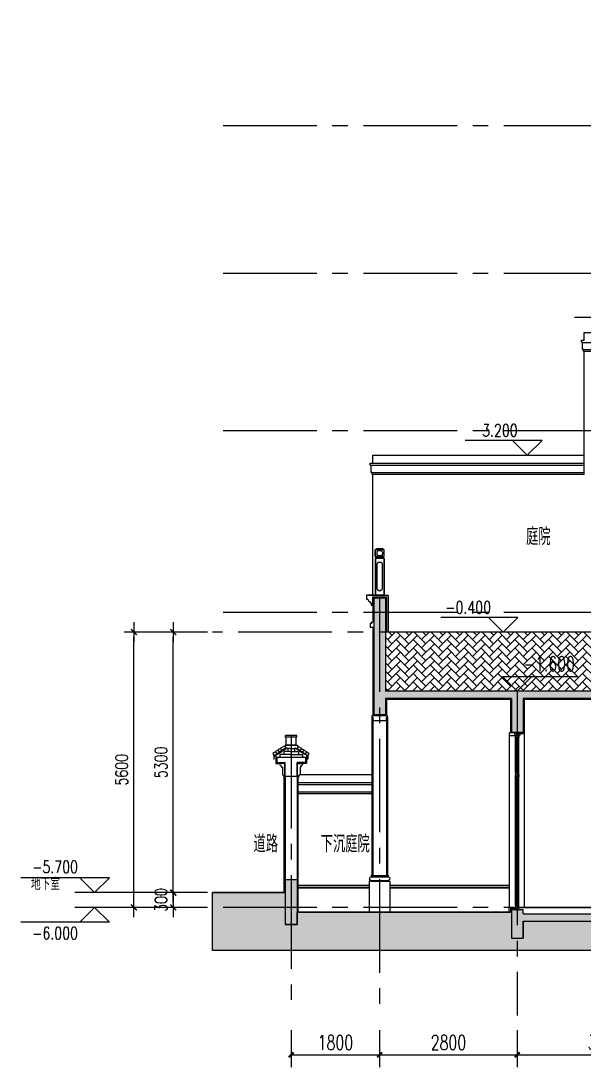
# Model space of a CAD drawing. Extents: x 296441 to 853063, y 459050 to 1117990.
# Drawn here: x 645279 to 656739, y 959221 to 980509 of the extents above; entities that cross this region are included whole.
import ezdxf

# ---------------------------------------------------------------- set-up
doc = ezdxf.new("R2010")
doc.units = 0
doc.header["$LTSCALE"] = 1000
doc.linetypes.add('14-GRID$0$CENTER2', pattern=[28.575, 19.05, -3.175, 3.175, -3.175])
for name, color, linetype in [('14-ELEV$0$G-XREF', 2, 'Continuous'), ('14-GRID$0$G-GRID', 9, '14-GRID$0$CENTER2'), ('17-ELEV$0$A-ANNO-LEVL', 3, 'Continuous'), ('17-ELEV$0$A-ANNO-LEVL-TEXT-3', 7, 'Continuous'), ('17-ELEV$0$A-ANNO-TEXT', 33, 'Continuous'), ('17-ELEV$0$A-ROOM-IDEN', 4, 'Continuous'), ('17-ELEV$0$G-GRID-DIMS', 3, 'Continuous'), ('DIM_ELEV', 3, 'Continuous'), ('E1-SECT-6.000-16-24$0$4HATCH(填充)', 254, 'Continuous'), ('E1-SECT-6.000-16-24$0$A-ELEV-HEVY', 2, 'Continuous'), ('E1-SECT-6.000-16-24$0$A-ELEV-MEDM', 4, 'Continuous'), ('E1-SECT-6.000-16-24$0$A-ELEV-THIN', 144, 'Continuous'), ('E1-SECT-6.000-16-24$0$A-ELEV-THIN-GRAY', 252, 'Continuous'), ('E1-SECT-6.000-16-24$0$A-ELEV-XTHIN', 5, 'Continuous'), ('E1-SECT-6.000-16-24$0$A-OVLK', 140, 'Continuous'), ('E1-SECT-6.000-16-24$0$A-SECT-FNSH', 6, 'Continuous'), ('E1-SECT-6.000-16-24$0$A-SECT-STONE', 42, 'Continuous'), ('E1-SECT-6.000-16-24$0$A-SECT-STRU', 30, 'Continuous'), ('E1-SECT-6.000-16-24$0$A-SECT-WIND', 155, 'Continuous'), ('E1-SECT-6.000-16-24$0$A-SECT-WOOD', 17, 'Continuous'), ('E1-SECT-6.000-16-24$0$A-WALL', 1, 'Continuous'), ('E1-SECT-6.000-16-24$0$A_CUR_FRAME', 112, 'Continuous'), ('E1-SECT-6.000-16-24$0$G-XREF', 2, 'Continuous'), ('E1-SECT-6.000-16-24$0$XJ-01-S$0$A-DETL-STONE', 42, 'Continuous'), ('E1-SECT-6.000-16-24$0$ZT1_Dim---标注---PM、LM、DY、JD', 252, 'Continuous'), ('E1-TEXT-SECT$0$A-ANNO-LEVL', 3, 'Continuous'), ('E1-TEXT-SECT$0$A-ANNO-LEVL-TEXT', 255, 'Continuous'), ('E1-TEXT-SECT$0$A-ROOM-IDEN', 4, 'Continuous'), ('menchuangtao1$0$A-DETL-STONE', 42, 'Continuous'), ('menchuangtao1$0$A-WALL', 1, 'Continuous'), ('menchuangtao1$0$A_CUR_FRAME', 112, 'Continuous'), ('mentao100$0$A-SECT-FNSH', 6, 'Continuous'), ('mentao100$0$A-SECT-STONE', 42, 'Continuous'), ('mentao100$0$A-WALL', 1, 'Continuous'), ('PUB_DIM', 3, 'Continuous'), ('PUB_TEXT', 7, 'Continuous')]:
    doc.layers.add(name, color=color, linetype=linetype)
doc.styles.add('17-ELEV$0$GOA_01_thin_0.75', font='romans.shx', dxfattribs={"width": 0.75, "bigfont": 'hzdx.shx'})
doc.styles.add('_TCH_DIM', font='SIMPLEX', dxfattribs={"bigfont": 'GBCBIG'})
doc.styles.add('_TCH_DIM_T3', font='SIMPLEX', dxfattribs={"width": 0.705882, "bigfont": 'GBCBIG'})
doc.styles.add('E1-TEXT-SECT$0$GOA_01_thin_0.75', font='romans.shx', dxfattribs={"width": 0.75, "bigfont": 'hzdx.shx'})
doc.dimstyles.new('17-ELEV$0$GOA_DIMN100', dxfattribs={"dimtxt": 250, "dimasz": 100, "dimexe": 200, "dimexo": 100, "dimgap": 75, "dimtad": 0, "dimdec": 0, "dimzin": 0, "dimdsep": 46, "dimtxsty": '17-ELEV$0$GOA_01_thin_0.75', "dimblk": '17-ELEV$0$TICK-3', "dimcen": 0, "dimclrd": 256, "dimclre": 256, "dimclrt": 7, "dimazin": 0, "dimtfac": 0.5, "dimtdec": 0, "dimtix": 1, "dimtmove": 2, "dimatfit": 2, "dimldrblk": '17-ELEV$0$TICK-arow', "dimfxl": 0, "dimtvp": 1, "dimtolj": 1, "dimtzin": 0, "dimlwd": -1, "dimlwe": -1, "dimarcsym": 0})
doc.dimstyles.new('_TCH_ARCH&&100', dxfattribs={"dimtxt": 297.5, "dimasz": 100, "dimexe": 250, "dimexo": 300, "dimgap": 100, "dimtad": 1, "dimdec": 0, "dimzin": 0, "dimdsep": 46, "dimtxsty": '_TCH_DIM_T3', "dimblk": 'ARCHTICK', "dimcen": 0.09, "dimclrt": 7, "dimazin": 2, "dimtfac": 1, "dimtdec": 0, "dimtix": 1, "dimtmove": 2, "dimatfit": 3, "dimfxl": 0, "dimtolj": 1, "dimtzin": 0, "dimarcsym": 0})

# ---------------------------------------------------------------- blocks, each defined once
blk = doc.blocks.new('_ArchTick')
at = {"color": 0, "linetype": 'ByBlock', "const_width": 0.4}
blk.add_lwpolyline([(-0.5, -0.5), (0.5, 0.5)], dxfattribs=at)
blk = doc.blocks.new('*D1618')
at = {"layer": 'Defpoints', "color": 0, "transparency": 16777216}
for p in [(650779, 960271), (652579, 960271), (652579, 959471)]:
    blk.add_point(p, dxfattribs=at)
at = {"layer": 'PUB_DIM', "color": 0, "lineweight": -2, "transparency": 16777216}
for p, q in [((650779, 959971), (650779, 959221)), ((652579, 959971), (652579, 959221)), ((650779, 959471), (652579, 959471))]:
    blk.add_line(p, q, dxfattribs=at)
at = {"layer": 'PUB_DIM', "color": 0, "lineweight": -2, "transparency": 16777216, "xscale": 100, "yscale": 100, "zscale": 100, "rotation": 180}
blk.add_blockref('_ArchTick', (650779, 959471), dxfattribs=at)
at = {"layer": 'PUB_DIM', "color": 0, "lineweight": -2, "transparency": 16777216, "xscale": 100, "yscale": 100, "zscale": 100}
blk.add_blockref('_ArchTick', (652579, 959471), dxfattribs=at)
at = {"layer": 'PUB_DIM', "color": 7, "transparency": 16777216, "insert": (651679, 959720), "char_height": 297.5, "attachment_point": 5, "style": '_TCH_DIM_T3'}
blk.add_mtext('\\A1;1800', dxfattribs=at)
blk = doc.blocks.new('*D1619')
at = {"layer": 'Defpoints', "color": 0, "transparency": 16777216}
for p in [(652579, 960271), (655379, 960271), (655379, 959471)]:
    blk.add_point(p, dxfattribs=at)
at = {"layer": 'PUB_DIM', "color": 0, "lineweight": -2, "transparency": 16777216}
for p, q in [((652579, 959971), (652579, 959221)), ((655379, 959971), (655379, 959221)), ((652579, 959471), (655379, 959471))]:
    blk.add_line(p, q, dxfattribs=at)
at = {"layer": 'PUB_DIM', "color": 0, "lineweight": -2, "transparency": 16777216, "xscale": 100, "yscale": 100, "zscale": 100, "rotation": 180}
blk.add_blockref('_ArchTick', (652579, 959471), dxfattribs=at)
at = {"layer": 'PUB_DIM', "color": 0, "lineweight": -2, "transparency": 16777216, "xscale": 100, "yscale": 100, "zscale": 100}
blk.add_blockref('_ArchTick', (655379, 959471), dxfattribs=at)
at = {"layer": 'PUB_DIM', "color": 7, "transparency": 16777216, "insert": (653979, 959720), "char_height": 297.5, "attachment_point": 5, "style": '_TCH_DIM_T3'}
blk.add_mtext('\\A1;2800', dxfattribs=at)
blk = doc.blocks.new('*D1620')
at = {"layer": 'Defpoints', "color": 0, "transparency": 16777216}
for p in [(655379, 960271), (658979, 960271), (658979, 959471)]:
    blk.add_point(p, dxfattribs=at)
at = {"layer": 'PUB_DIM', "color": 0, "lineweight": -2, "transparency": 16777216}
for p, q in [((655379, 959971), (655379, 959221)), ((658979, 959971), (658979, 959221)), ((655379, 959471), (658979, 959471))]:
    blk.add_line(p, q, dxfattribs=at)
at = {"layer": 'PUB_DIM', "color": 0, "lineweight": -2, "transparency": 16777216, "xscale": 100, "yscale": 100, "zscale": 100, "rotation": 180}
blk.add_blockref('_ArchTick', (655379, 959471), dxfattribs=at)
at = {"layer": 'PUB_DIM', "color": 0, "lineweight": -2, "transparency": 16777216, "xscale": 100, "yscale": 100, "zscale": 100}
blk.add_blockref('_ArchTick', (658979, 959471), dxfattribs=at)
at = {"layer": 'PUB_DIM', "color": 7, "transparency": 16777216, "insert": (657179, 959720), "char_height": 297.5, "attachment_point": 5, "style": '_TCH_DIM_T3'}
blk.add_mtext('\\A1;3600', dxfattribs=at)
blk = doc.blocks.new('E1-TEXT-SECT')
at = {"layer": 'E1-TEXT-SECT$0$A-ANNO-LEVL'}
for points in [[(2550, 11660), (2250, 11360), (1950, 11660), (3516, 11660)], [(9800, 11500), (9500, 11200), (9200, 11500), (10766, 11500)], [(825, 10960), (1125, 10660), (1425, 10960), (-141, 10960)], [(3675, 10960), (3375, 10660), (3075, 10960), (4641, 10960)], [(9000, 11020), (8700, 10720), (8400, 11020), (9966, 11020)], [(4597, 10650), (4297, 10350), (3997, 10650), (5563, 10650)], [(8030, 10800), (8330, 10500), (8630, 10800), (7064, 10800)], [(10970, 10800), (10670, 10500), (10370, 10800), (11936, 10800)], [(12051, 10650), (11751, 10350), (11451, 10650), (13017, 10650)], [(-309, 10450), (-9, 10150), (291, 10450), (-1275, 10450)], [(7203, 10447), (7503, 10147), (7803, 10447), (6237, 10447)], [(10586, 10200), (10286, 9900), (9986, 10200), (11552, 10200)], [(5400, 9600), (5100, 9300), (4800, 9600), (6366, 9600)], [(12000, 9450), (11700, 9150), (11400, 9450), (12966, 9450)], [(12000, 8400), (11700, 8100), (11400, 8400), (12966, 8400)], [(-735, 8250), (-435, 7950), (-135, 8250), (-1701, 8250)], [(3300, 8250), (3600, 7950), (3900, 8250), (2334, 8250)], [(5325, 8100), (5025, 7800), (4725, 8100), (6291, 8100)], [(3780, 7620), (3480, 7320), (3180, 7620), (4746, 7620)], [(11740, 7480), (12040, 7180), (12340, 7480), (10774, 7480)], [(2550, 7450), (2850, 7150), (3150, 7450), (1584, 7450)], [(13700, 7450), (13400, 7150), (13100, 7450), (14666, 7450)], [(5613, 7070), (5913, 6770), (6213, 7070), (4647, 7070)], [(9430, 7070), (9130, 6770), (8830, 7070), (10396, 7070)], [(2700, 6000), (3000, 6300), (3300, 6000), (1734, 6000)], [(13970, 6000), (13670, 6300), (13370, 6000), (14936, 6000)], [(-1466, 6000), (-1166, 5700), (-866, 6000), (-2432, 6000)], [(-300, 5140), (-600, 4840), (-900, 5140), (666, 5140)], [(1535, 5050), (1235, 4750), (935, 5050), (2501, 5050)], [(14140, 4900), (13840, 4600), (13540, 4900), (15106, 4900)], [(7130, 3870), (6830, 3570), (6530, 3870), (8096, 3870)], [(12448, 3970), (12148, 3670), (11848, 3970), (13414, 3970)], [(-3696, 3500), (-3396, 3200), (-3096, 3500), (-4662, 3500)], [(12448, 3020), (12148, 3320), (11848, 3020), (13414, 3020)], [(900, 2500), (1200, 2800), (1500, 2500), (-66, 2500)], [(3300, 2500), (3000, 2800), (2700, 2500), (4266, 2500)], [(14100, 2700), (13800, 2400), (13500, 2700), (15066, 2700)], [(14100, 1500), (13800, 1200), (13500, 1500), (15066, 1500)], [(900, 250), (1200, -50), (1500, 250), (-66, 250)], [(4176, 170), (3876, -130), (3576, 170), (5143, 170)], [(-4186, -100), (-3886, -400), (-3586, -100), (-5152, -100)], [(16066, -100), (15766, -400), (15466, -100), (17032, -100)], [(12509, -2830), (12209, -3130), (11909, -2830), (13475, -2830)]]:
    blk.add_lwpolyline(points, dxfattribs=at)
at = {"layer": 'E1-TEXT-SECT$0$A-ANNO-LEVL-TEXT', "style": 'E1-TEXT-SECT$0$GOA_01_thin_0.75', "width": 0.75}
for s, p in [('11.360(结)', (2068, 11740)), ('11.200(结)', (9318, 11580)), ('10.660(结)', (-174, 11040)), ('10.660(结)', (3193, 11040)), ('10.720(结)', (8518, 11100)), ('10.500(结)', (7031, 10880)), ('10.500(结)', (10488, 10880)), ('10.350', (4413, 10730)), ('10.350', (11867, 10730)), ('10.150(结)', (-1308, 10530)), ('10.150(结)', (6204, 10527)), ('9.900(结)', (10105, 10280)), ('9.300', (5216, 9680)), ('9.150', (11816, 9530)), ('8.100', (11816, 8480)), ('7.950', (-1354, 8330)), ('7.950', (2580, 8330)), ('7.800', (5241, 8180)), ('7.320(结)', (3298, 7700)), ('7.150(结)', (1702, 7530)), ('7.180(结)', (10741, 7560)), ('7.150(结)', (13218, 7530)), ('6.770(结)', (4804, 7150)), ('6.770(结)', (8949, 7150)), ('5.700', (-2085, 6080)), ('6.300', (2072, 5670)), ('6.300', (13944, 5670)), ('4.840', (-484, 5220)), ('4.750', (1351, 5130)), ('4.600', (13956, 4980)), ('3.670', (12438, 4050)), ('3.570(结)', (6648, 3950)), ('3.200', (-4315, 3580)), ('3.320(结)', (12190, 2690)), ('2.400', (13916, 2780)), ('2.800', (280, 2170)), ('2.800', (3116, 2170)), ('1.200', (13916, 1580)), ('-0.050', (39, 330)), ('-0.130(结)', (3695, 250)), ('-0.400', (-5065, -20)), ('-0.400', (15901, -20)), ('-3.130(结)', (12027, -2750))]:
    blk.add_text(s, height=250, dxfattribs=at).set_placement(p)
at = {"layer": 'E1-TEXT-SECT$0$A-ROOM-IDEN', "style": 'E1-TEXT-SECT$0$GOA_01_thin_0.75', "width": 0.75}
for s, p in [('露台', (4816, 8484)), ('书房', (9356, 8252)), ('主卧', (4837, 4869)), ('主卧', (9356, 4869)), ('主卫', (12375, 4869)), ('庭院', (-3421, 1370)), ('门廊', (1788, 1370)), ('客厅', (4837, 1370)), ('餐厅', (10148, 1370)), ('厨房', (12464, 1370)), ('车位', (12510, -4018)), ('戊类储藏', (4012, -4507)), ('下沉庭院', (-7599, -4883))]:
    blk.add_text(s, height=350, dxfattribs=at).set_placement(p)
blk = doc.blocks.new('E1-SECT-6.000-16-24$0$线脚2-S')
blk.add_lwpolyline([(-105, 0), (-105, -10, 0.414214), (-65, -50), (-65, -80), (-50, -80), (-50, -230), (-40, -230, 0.414214), (-20, -250), (-20, -290), (-10, -290), (0, -290), (0, 0)], format="xyb", close=True)
blk = doc.blocks.new('E1-SECT-6.000-16-24$0$墙头2-S')
at = {"layer": 'E1-SECT-6.000-16-24$0$A-ELEV-MEDM'}
for points in [[(-297, -366), (-351, -392), (-330, -437)], [(-246, -332), (-301, -357), (-280, -403)], [(-196, -297), (-250, -323), (-229, -368)], [(-105, -244), (-200, -288), (-179, -334)], [(145, -249), (230, -288), (209, -334)], [(226, -297), (280, -323), (259, -368)], [(276, -332), (331, -357), (310, -403)], [(327, -366), (381, -392), (360, -437)]]:
    blk.add_lwpolyline(points, dxfattribs=at)
at = {"layer": 'E1-SECT-6.000-16-24$0$A-SECT-FNSH'}
for p, q in [((135, -30), (-95, -30)), ((-95, -70), (-95, -30)), ((-95, -70), (-80, -70)), ((135, -70), (120, -70)), ((135, -70), (135, -30)), ((-105, -227), (145, -227)), ((-105, -227), (-105, -299)), ((-105, -227), (145, -227)), ((-105, -227), (-105, -277)), ((145, -227), (145, -304)), ((145, -227), (145, -277))]:
    blk.add_line(p, q, dxfattribs=at)
for points in [[(-217, -395), (-221, -386), (-275, -412), (-330, -437), (-330, -512), (-325, -512), (-319, -443)], [(-166, -361), (-170, -352), (-280, -403), (-275, -412), (-221, -386)], [(-116, -326), (-120, -317), (-229, -368), (-225, -377)], [(-65, -292), (-70, -283), (-179, -334), (-175, -343)], [(95, -292), (100, -283), (209, -334), (205, -343)], [(146, -326), (150, -317), (259, -368), (255, -377)], [(196, -361), (200, -352), (310, -403), (305, -412), (251, -386)], [(247, -395), (251, -386), (305, -412), (360, -437), (360, -512), (355, -512), (349, -443)]]:
    blk.add_lwpolyline(points, close=True, dxfattribs=at)
for points in [[(-290, -430), (-290, -600), (-215, -600)], [(330, -434), (330, -600), (255, -600)]]:
    blk.add_lwpolyline(points, dxfattribs=at)
at = {"layer": 'E1-SECT-6.000-16-24$0$A-SECT-STRU'}
blk.add_line((-270, -477), (310, -477), dxfattribs=at)
at = {"layer": 'E1-SECT-6.000-16-24$0$A-SECT-STRU', "ltscale": 10}
for p, q in [((-270, -477), (-270, -580)), ((-270, -580), (-100, -580)), ((-100, -870), (-100, -580)), ((310, -580), (140, -580)), ((140, -870), (140, -580)), ((310, -477), (310, -580)), ((140, -870), (-100, -870))]:
    blk.add_line(p, q, dxfattribs=at)
at = {"layer": 'E1-SECT-6.000-16-24$0$A-WALL'}
for p, q in [((120, -70), (-80, -70)), ((-80, -227), (-80, -70)), ((120, -227), (120, -70)), ((120, -227), (-80, -227))]:
    blk.add_line(p, q, dxfattribs=at)
for points in [[(0, -417), (-210, -417), (-210, -477)], [(0, -357), (-130, -357), (-130, -417)], [(0, -297), (-50, -297), (-50, -357)], [(0, -297), (90, -297), (90, -357)], [(0, -357), (170, -357), (170, -417)], [(0, -417), (250, -417), (250, -477)]]:
    blk.add_lwpolyline(points, dxfattribs=at)
at = {"layer": 'E1-SECT-6.000-16-24$0$A-SECT-STONE'}
blk.add_blockref('E1-SECT-6.000-16-24$0$线脚2-S', (-110, -600), dxfattribs=at)
at = {"layer": 'E1-SECT-6.000-16-24$0$A-SECT-STONE', "xscale": -1}
blk.add_blockref('E1-SECT-6.000-16-24$0$线脚2-S', (150, -600), dxfattribs=at)
blk = doc.blocks.new('*U1615')
at = {"layer": 'E1-SECT-6.000-16-24$0$A-SECT-WIND'}
for p, q in [((45, 32.5), (755, 32.5)), ((60, 15), (740, 15)), ((45, -32.5), (755, -32.5)), ((60, -15), (740, -15))]:
    blk.add_line(p, q, dxfattribs=at)
at = {"layer": 'E1-SECT-6.000-16-24$0$A-SECT-WOOD'}
for points in [[(0, 32.5), (45, 32.5), (45, -32.5), (0, -32.5)], [(60, 15), (60, -15), (45, -15), (45, 15)], [(740, 15), (740, -15), (755, -15), (755, 15)], [(800, 32.5), (755, 32.5), (755, -32.5), (800, -32.5)]]:
    blk.add_lwpolyline(points, close=True, dxfattribs=at)
blk = doc.blocks.new('*U1616')
at = {"layer": 'E1-SECT-6.000-16-24$0$A-SECT-WIND'}
for p, q in [((45, 32.5), (2655, 32.5)), ((60, 15), (2640, 15)), ((45, -32.5), (2655, -32.5)), ((60, -15), (2640, -15))]:
    blk.add_line(p, q, dxfattribs=at)
at = {"layer": 'E1-SECT-6.000-16-24$0$A-SECT-WOOD'}
for points in [[(0, 32.5), (45, 32.5), (45, -32.5), (0, -32.5)], [(60, 15), (60, -15), (45, -15), (45, 15)], [(2640, 15), (2640, -15), (2655, -15), (2655, 15)], [(2700, 32.5), (2655, 32.5), (2655, -32.5), (2700, -32.5)]]:
    blk.add_lwpolyline(points, close=True, dxfattribs=at)
blk = doc.blocks.new('menchuangtao1')
at = {"layer": 'menchuangtao1$0$A-DETL-STONE'}
blk.add_lwpolyline([(-10, -52), (-10, -159, -0.471625), (-15, -162, -0.528396), (-19, -165, 0.241692), (-51, -165, -0.528396), (-55, -162, -0.471625), (-60, -159), (-60, -52)], format="xyb", close=True, dxfattribs=at)
at = {"layer": 'menchuangtao1$0$A-WALL'}
for p, q in [((-10, 120), (-10, -120)), ((-10, 120), (10, 120)), ((-10, -120), (10, -120))]:
    blk.add_line(p, q, dxfattribs=at)
at = {"layer": 'menchuangtao1$0$A_CUR_FRAME'}
for p, q in [((-60, -52), (-10, 52)), ((-60, 52), (-10, -52))]:
    blk.add_line(p, q, dxfattribs=at)
blk.add_lwpolyline([(-10, -52), (-10, 52), (-60, 52), (-60, -52)], close=True, dxfattribs=at)
blk = doc.blocks.new('E1-SECT-6.000-16-24$0$shilizhu')
at = {"layer": 'E1-SECT-6.000-16-24$0$A-ELEV-MEDM'}
for p, q in [((-90, 795), (-90, 925)), ((-80, 935), (80, 935)), ((-70, 940), (-70, 935)), ((-60, 950), (60, 950)), ((70, 940), (70, 935)), ((90, 795), (90, 925)), ((-90, 750), (-90, 0)), ((-80, 785), (80, 785)), ((-80, 760), (80, 760)), ((-70, 785), (-70, 760)), ((70, 785), (70, 760)), ((90, 750), (90, 0)), ((90, 0), (-90, 0))]:
    blk.add_line(p, q, dxfattribs=at)
for centre, radius, start, end in [((-85, 925), 5, 90, 180.0005), ((-80, 930), 5, 90, 180.0005), ((-60, 940), 10, 90, 180), ((60, 940), 10, 0, 90), ((80, 930), 5, 359.9995, 90), ((85, 925), 5, 359.9995, 90), ((-80, 795), 10, 180, 180.0007), ((-85, 795), 5, 179.9995, 270), ((-85, 750), 5, 90, 180), ((-80, 790), 5, 179.9995, 270), ((-80, 755), 5, 90, 180), ((-80, 795), 10, 269.7422, 270), ((80, 790), 5, 270, 0.0005), ((80, 795), 10, 270, 270.2578), ((80, 795), 10, 270, 270.2578), ((80, 755), 5, 0, 90), ((85, 795), 5, 270, 0.0005), ((85, 750), 5, 0, 90), ((80, 795), 10, 359.9993, 0), ((80, 795), 10, 359.9993, 0)]:
    blk.add_arc(centre, radius, start, end, dxfattribs=at)
at = {"layer": 'E1-SECT-6.000-16-24$0$A-ELEV-THIN', "ltscale": 0.1}
for p, q in [((-60, 880), (-60, 840)), ((-30, 910), (30, 910)), ((60, 880), (60, 840)), ((-30, 810), (30, 810))]:
    blk.add_line(p, q, dxfattribs=at)
blk.add_lwpolyline([(55, 640, 0.414214), (40, 655, 0.414214), (25, 670), (-25, 670, 0.414214), (-40, 655, 0.414214), (-55, 640), (-55, 130, 0.414214), (-40, 115, 0.414214), (-25, 100), (25, 100, 0.414214), (40, 115, 0.414214), (55, 130)], format="xyb", close=True, dxfattribs=at)
for centre, start, end in [((-45, 880), 89.9997, 180), ((-30, 895), 89.9997, 180), ((30, 895), 360, 90.0003), ((45, 880), 360, 90.0003), ((-45, 840), 180, 270.0003), ((-30, 825), 180, 270.0003), ((30, 825), 269.9997, 0), ((45, 840), 269.9997, 0)]:
    blk.add_arc(centre, 15, start, end, dxfattribs=at)
at = {"layer": 'E1-SECT-6.000-16-24$0$A-ELEV-THIN-GRAY'}
for p, q in [((-85, 930), (85, 930)), ((-85, 790), (-85, 930)), ((85, 930), (85, 790)), ((85, 790), (-85, 790)), ((-85, 755), (85, 755)), ((-85, 755), (-85, 0)), ((85, 755), (85, 0))]:
    blk.add_line(p, q, dxfattribs=at)
blk = doc.blocks.new('mentao100')
at = {"layer": 'mentao100$0$A-SECT-FNSH'}
for p, q in [((-280, 140), (20, 140)), ((-280, -140), (20, -140))]:
    blk.add_line(p, q, dxfattribs=at)
at = {"layer": 'mentao100$0$A-SECT-STONE', "ltscale": 0.1}
blk.add_lwpolyline([(20, 140), (20, 160), (50, 160), (50, 140), (105, 140, -0.414214), (110, 135), (110, 130), (115, 130, -0.414165), (120, 125), (120, 98), (120, -125, -0.414165), (115, -130), (110, -130), (110, -135, -0.414214), (105, -140), (50, -140), (50, -160), (20, -160), (20, -140)], format="xyb", close=True, dxfattribs=at)
at = {"layer": 'mentao100$0$A-WALL'}
blk.add_lwpolyline([(-280, -120), (0, -120), (0, 120), (-280, 120)], dxfattribs=at)
blk = doc.blocks.new('17-ELEV$0$bz1')
at = {"layer": '17-ELEV$0$A-ANNO-LEVL'}
for p, q in [((300, 300), (-1500, 300)), ((0, 0), (-300, 300)), ((0, 0), (300, 300))]:
    blk.add_line(p, q, dxfattribs=at)
blk = doc.blocks.new('17-ELEV$0$TICK-3')
blk.add_line((2, 0), (-2, 0))
at = {"const_width": 0.3}
blk.add_lwpolyline([(0.6, 0.6), (-0.6, -0.6)], dxfattribs=at)
blk = doc.blocks.new('*D1631')
at = {"layer": '17-ELEV$0$G-GRID-DIMS', "transparency": 16777216}
for p, q in [((648379, 962871), (648379, 962971)), ((649079, 962771), (648179, 962771)), ((648379, 962771), (648379, 962471)), ((649079, 962471), (648179, 962471)), ((648379, 962371), (648379, 962271))]:
    blk.add_line(p, q, dxfattribs=at)
at = {"layer": 'Defpoints', "color": 0, "transparency": 16777216}
for p in [(649179, 962771), (648379, 962471), (649179, 962471)]:
    blk.add_point(p, dxfattribs=at)
at = {"layer": '17-ELEV$0$G-GRID-DIMS', "transparency": 16777216, "xscale": 100, "yscale": 100, "zscale": 100}
for p, rotation in [((648379, 962771), 270), ((648379, 962471), 90)]:
    blk.add_blockref('17-ELEV$0$TICK-3', p, dxfattribs=dict(at, rotation=rotation))
at = {"layer": '17-ELEV$0$G-GRID-DIMS', "color": 7, "transparency": 16777216, "insert": (648129, 962621), "char_height": 250, "attachment_point": 5, "rotation": 90, "style": '17-ELEV$0$GOA_01_thin_0.75'}
blk.add_mtext('\\A1;300', dxfattribs=at)
blk = doc.blocks.new('17-ELEV$0$TICK-arow')
blk.add_line((-1, 0), (0, 0))
blk.add_lwpolyline([(0, 0, 0, 1, 0), (-3, 0, 0, 0, 0)], format="xyseb")
blk = doc.blocks.new('*D1632')
at = {"layer": '17-ELEV$0$G-GRID-DIMS', "transparency": 16777216}
for p, q in [((649079, 968071), (647379, 968071)), ((647579, 962571), (647579, 967971)), ((649079, 962471), (647379, 962471))]:
    blk.add_line(p, q, dxfattribs=at)
at = {"layer": 'Defpoints', "color": 0, "transparency": 16777216}
for p in [(647579, 968071), (649179, 968071), (649179, 962471)]:
    blk.add_point(p, dxfattribs=at)
at = {"layer": '17-ELEV$0$G-GRID-DIMS', "transparency": 16777216, "xscale": 100, "yscale": 100, "zscale": 100}
for p, rotation in [((647579, 968071), 90), ((647579, 962471), 270)]:
    blk.add_blockref('17-ELEV$0$TICK-3', p, dxfattribs=dict(at, rotation=rotation))
at = {"layer": '17-ELEV$0$G-GRID-DIMS', "color": 7, "transparency": 16777216, "insert": (647329, 965271), "char_height": 250, "attachment_point": 5, "rotation": 90, "style": '17-ELEV$0$GOA_01_thin_0.75'}
blk.add_mtext('\\A1;5600', dxfattribs=at)
blk = doc.blocks.new('*D1633')
at = {"layer": '17-ELEV$0$G-GRID-DIMS', "transparency": 16777216}
for p, q in [((649079, 968071), (648179, 968071)), ((648379, 962871), (648379, 967971)), ((649079, 962771), (648179, 962771))]:
    blk.add_line(p, q, dxfattribs=at)
at = {"layer": 'Defpoints', "color": 0, "transparency": 16777216}
for p in [(648379, 968071), (649179, 968071), (649179, 962771)]:
    blk.add_point(p, dxfattribs=at)
at = {"layer": '17-ELEV$0$G-GRID-DIMS', "transparency": 16777216, "xscale": 100, "yscale": 100, "zscale": 100}
for p, rotation in [((648379, 968071), 90), ((648379, 962771), 270)]:
    blk.add_blockref('17-ELEV$0$TICK-3', p, dxfattribs=dict(at, rotation=rotation))
at = {"layer": '17-ELEV$0$G-GRID-DIMS', "color": 7, "transparency": 16777216, "insert": (648129, 965421), "char_height": 250, "attachment_point": 5, "rotation": 90, "style": '17-ELEV$0$GOA_01_thin_0.75'}
blk.add_mtext('\\A1;5300', dxfattribs=at)

msp = doc.modelspace()

# ---------------------------------------------------------------- hatches: boundary and pattern name
at = {"layer": 'E1-SECT-6.000-16-24$0$4HATCH(填充)'}
for points in [[(660299.2, 968200.9), (660299.2, 968220.9), (661859.2, 968220.9), (661859.2, 967940.9), (662099.2, 967940.9), (662099.2, 968220.9), (666359.2, 968220.9), (666359.2, 967940.9), (666599.2, 967940.9), (666599.2, 968220.9), (672659.2, 968220.9), (672659.2, 965340.9), (670559.2, 965340.9), (670559.2, 962340.9), (655499.2, 962340.9), (655499.2, 962420.9), (655259.2, 962420.9), (655259.2, 961840.9), (655499.2, 961840.9), (655499.2, 962190.9), (661859.2, 962190.9), (661859.2, 961840.9), (662099.2, 961840.9), (662099.2, 962190.9), (666359.2, 962190.9), (666359.2, 961840.9), (666599.2, 961840.9), (666599.2, 962190.9), (672659.2, 962190.9), (672659.2, 961840.9), (672899.2, 961840.9), (672899.2, 962190.9), (677015, 962190.9), (677015, 962340.9), (670799.2, 962340.9), (670799.2, 965220.9), (672899.2, 965220.9), (672899.2, 966520.9), (677015, 966520.9), (677015, 966670.9), (672899.2, 966670.9), (672899.2, 968340.9), (662099.2, 968340.9), (662099.2, 968420.9), (661859.2, 968420.9), (661859.2, 968340.9), (660059.2, 968340.9), (660059.2, 966870.9), (652699.2, 966870.9), (652699.2, 968760.9), (652459.2, 968760.9), (652459.2, 966390.9), (652699.2, 966390.9), (652699.2, 966720.9), (655259.2, 966720.9), (655259.2, 966030.9), (655499.2, 966030.9), (655499.2, 966720.9), (660299.2, 966720.9)], [(650899.2, 963033.9), (650659.2, 963033.9), (650659.2, 962120.9), (650899.2, 962120.9)]]:
    msp.add_hatch(color=256, dxfattribs=at).paths.add_polyline_path(points)
at = {"layer": 'E1-SECT-6.000-16-24$0$ZT1_Dim---标注---PM、LM、DY、JD'}
h = msp.add_hatch(dxfattribs=at)
h.set_pattern_fill('AR-HBONE', color=256, scale=200, style=0)
h.set_pattern_definition([(45, (-1632867.82, 955851.47), (1e-14, 172.4209175), [365.76, -121.92]), (135, (-1632781.61, 955937.68), (1e-14, 172.4209175), [365.76, -121.92])])
h.paths.add_polyline_path([(652699.2, 968070.9), (652699.2, 966870.9), (660059.2, 966870.9), (660059.2, 968070.9)])
h = msp.add_hatch(dxfattribs=at)
h.set_pattern_fill('AR-HBONE', color=256, scale=200, style=0)
h.set_pattern_definition([(45, (-1632267.82, 955551.47), (1e-14, 172.4209175), [365.76, -121.92]), (135, (-1632181.61, 955637.68), (1e-14, 172.4209175), [365.76, -121.92])])
h.paths.add_polyline_path([(677015, 961590.9), (649179.2, 961590.9), (649179.2, 962770.9), (650659.2, 962770.9), (650659.2, 962120.9), (650899.2, 962120.9), (650899.2, 962370.9), (655259.2, 962370.9), (655259.2, 961840.9), (655499.2, 961840.9), (655499.2, 962190.9), (661859.2, 962190.9), (661859.2, 961840.9), (662099.2, 961840.9), (662099.2, 962190.9), (666359.2, 962190.9), (666359.2, 961840.9), (666599.2, 961840.9), (666599.2, 962190.9), (672659.2, 962190.9), (672659.2, 961840.9), (672899.2, 961840.9), (672899.2, 962190.9), (677015, 962190.9)])

# ---------------------------------------------------------------- linework, layer by layer
at = {"layer": '14-GRID$0$G-GRID', "color": 8, "ltscale": 0.1}
for p, q in [((677015, 978370.9), (649179.2, 978370.9)), ((677015, 975370.9), (649179.2, 975370.9)), ((677015, 972170.9), (649179.2, 972170.9)), ((652579.2, 968760.9), (652579.2, 960270.9)), ((677015, 968470.9), (649179.2, 968470.9)), ((660179.2, 968070.9), (649179.2, 968070.9)), ((655379.2, 966870.9), (655379.2, 960270.9)), ((650779.2, 965983.9), (650779.2, 960270.9)), ((677015, 962470.9), (649179.2, 962470.9))]:
    msp.add_line(p, q, dxfattribs=at)
at = {"layer": '17-ELEV$0$A-ANNO-LEVL'}
for p, q in [((648379.2, 962770.9), (646379.2, 962770.9)), ((648379.2, 962470.9), (646379.2, 962470.9))]:
    msp.add_line(p, q, dxfattribs=at)
at = {"layer": 'DIM_ELEV'}
for p, q in [((655379.2, 966870.9), (655079.2, 967170.9)), ((655079.2, 967170.9), (656598.2, 967170.9)), ((655379.2, 966870.9), (655679.2, 967170.9))]:
    msp.add_line(p, q, dxfattribs=at)
at = {"layer": 'E1-SECT-6.000-16-24$0$A-ELEV-HEVY'}
for p, q in [((658839.2, 973780.9), (656739.2, 973780.9)), ((652439.2, 971510.9), (656739.2, 971510.9)), ((656739.2, 971280.9), (652439.2, 971280.9)), ((652419.2, 966340.9), (652419.2, 963120.9)), ((652739.2, 966340.9), (652739.2, 963120.9)), ((650919.2, 965010.9), (652419.2, 965010.9)), ((652419.2, 965170.9), (650959.2, 965170.9)), ((652419.2, 964780.9), (650919.2, 964780.9)), ((652419.2, 963120.9), (652749.2, 963120.9)), ((650934.2, 962920.9), (652369.2, 962920.9)), ((652789.2, 962920.9), (655214.2, 962920.9))]:
    msp.add_line(p, q, dxfattribs=at)
for points in [[(656739.2, 971280.9), (656739.2, 973780.9), (656724.2, 973780.9), (656724.2, 973820.9), (656709.2, 973820.9), (656709.2, 973960.9), (656699.2, 973960.9), (656699.2, 973970.9), (656689.2, 973970.9), (656689.2, 974010.9), (656739.2, 974010.9), (656739.2, 974170.9), (658839.2, 974170.9)], [(652439.2, 968820.9), (652439.2, 971280.9), (652424.2, 971280.9), (652424.2, 971320.9), (652409.2, 971320.9), (652409.2, 971460.9), (652399.2, 971460.9), (652399.2, 971470.9), (652389.2, 971470.9), (652389.2, 971510.9), (652439.2, 971510.9), (652439.2, 971670.9), (656739.2, 971670.9)]]:
    msp.add_lwpolyline(points, dxfattribs=at)
for points in [[(652419.2, 963120.9), (652419.2, 963120.9), (652409.2, 963120.9), (652409.2, 963096.6), (652404.2, 963096.6), (652404.2, 963089.6, 1), (652404.2, 963019.6), (652404.2, 963000.9), (652369.2, 963000.9), (652369.2, 962370.9)], [(652739.2, 963120.9), (652739.2, 963120.9), (652749.2, 963120.9), (652749.2, 963096.6), (652754.2, 963096.6), (652754.2, 963089.6, -1), (652754.2, 963019.6), (652754.2, 963000.9), (652789.2, 963000.9), (652789.2, 962370.9)]]:
    msp.add_lwpolyline(points, format="xyb", dxfattribs=at)
at = {"layer": 'E1-SECT-6.000-16-24$0$A-ELEV-XTHIN'}
for p, q in [((658839.2, 973960.9), (656709.2, 973960.9)), ((656724.2, 973820.9), (658839.2, 973820.9)), ((656739.2, 971460.9), (652409.2, 971460.9)), ((652424.2, 971320.9), (656739.2, 971320.9)), ((652439.2, 966340.9), (652439.2, 963120.9)), ((652719.2, 966340.9), (652719.2, 963120.9)), ((652419.2, 964960.9), (650919.2, 964960.9)), ((650919.2, 964820.9), (652419.2, 964820.9)), ((652404.2, 963089.6), (652754.2, 963089.6)), ((652409.2, 963096.6), (652749.2, 963096.6)), ((650934.2, 962880.9), (652369.2, 962880.9)), ((650934.2, 962870.9), (652369.2, 962870.9)), ((652404.2, 963019.6), (652754.2, 963019.6)), ((652404.2, 963000.9), (652754.2, 963000.9)), ((652789.2, 962880.9), (655214.2, 962880.9)), ((652789.2, 962870.9), (655214.2, 962870.9))]:
    msp.add_line(p, q, dxfattribs=at)
at = {"layer": 'E1-SECT-6.000-16-24$0$A-OVLK'}
for p, q in [((655214.2, 965979), (655214.2, 962470.9)), ((655519.2, 966010.9), (655519.2, 962470.9))]:
    msp.add_line(p, q, dxfattribs=at)
at = {"layer": 'E1-SECT-6.000-16-24$0$A-SECT-FNSH'}
for p, q in [((652439.2, 968620.9), (652439.2, 968790.9)), ((652439.2, 968170.9), (652439.2, 966370.9)), ((652719.2, 966700.9), (652719.2, 966370.9)), ((655239.2, 966700.9), (652719.2, 966700.9)), ((655239.2, 966700.9), (655239.2, 966020.9)), ((655519.2, 966700.9), (655519.2, 966010.9)), ((655431.7, 966010.9), (655519.2, 966010.9)), ((650639.2, 962770.9), (650639.2, 965123.9)), ((650919.2, 962370.9), (650919.2, 965123.9)), ((655411.7, 962470.9), (670559.2, 962470.9)), ((655259.2, 962370.9), (650899.2, 962370.9))]:
    msp.add_line(p, q, dxfattribs=at)
msp.add_lwpolyline([(652469.2, 968820.9), (652309.2, 968820.9), (652309.2, 968740.9), (652339.2, 968740.9, 0.4142136), (652389.2, 968690.9), (652389.2, 968670.9), (652409.2, 968670.9), (652409.2, 968620.9), (652439.2, 968620.9), (652439.2, 968270.9), (652414.2, 968270.9), (652414.2, 968245.9), (652384.2, 968245.9), (652384.2, 968170.9), (652459.2, 968170.9)], format="xyb", dxfattribs=at)
for points in [[(652349.2, 968820.9), (652749.2, 968820.9), (652749.2, 968070.8)], [(652439.2, 968790.9), (652719.2, 968790.9), (652719.2, 968070.8)], [(660319.2, 968200.9), (660319.2, 966700.9), (655519.2, 966700.9)]]:
    msp.add_lwpolyline(points, dxfattribs=at)
at = {"layer": 'E1-SECT-6.000-16-24$0$A-WALL'}
for p, q in [((652699.2, 968760.9), (652459.2, 968760.9)), ((652459.2, 968760.9), (652459.2, 966390.9)), ((652699.2, 968760.9), (652699.2, 966870.9)), ((660059.2, 968070.9), (652699.2, 968070.9)), ((660059.2, 966870.9), (652699.2, 966870.9)), ((652699.2, 966720.9), (652699.2, 966390.9)), ((655259.2, 966720.9), (652699.2, 966720.9)), ((655259.2, 966720.9), (655259.2, 966030.9)), ((655499.2, 966720.9), (655499.2, 966030.9)), ((660299.2, 966720.9), (655499.2, 966720.9)), ((652699.2, 966390.9), (652459.2, 966390.9)), ((655499.2, 966030.9), (655259.2, 966030.9)), ((650659.2, 965143.9), (650659.2, 962120.9)), ((650899.2, 965143.9), (650899.2, 962120.9)), ((650899.2, 963033.9), (650659.2, 963033.9)), ((650659.2, 962770.9), (649179.2, 962770.9)), ((655259.2, 962420.9), (655259.2, 961840.9)), ((655499.2, 962420.9), (655259.2, 962420.9)), ((655499.2, 962340.9), (655499.2, 962420.9)), ((655499.2, 962340.9), (670559.2, 962340.9)), ((650899.2, 962120.9), (650659.2, 962120.9)), ((655499.2, 962190.9), (655499.2, 961840.9)), ((655499.2, 962190.9), (661859.2, 962190.9)), ((655259.2, 961840.9), (655499.2, 961840.9))]:
    msp.add_line(p, q, dxfattribs=at)
at = {"layer": 'E1-SECT-6.000-16-24$0$A_CUR_FRAME'}
for p, q in [((655411.7, 962470.9), (655346.7, 962420.9)), ((655346.7, 962470.9), (655411.7, 962420.9))]:
    msp.add_line(p, q, dxfattribs=at)
msp.add_lwpolyline([(655346.7, 962420.9), (655411.7, 962420.9), (655411.7, 962470.9), (655346.7, 962470.9)], close=True, dxfattribs=at)
at = {"layer": 'E1-SECT-6.000-16-24$0$XJ-01-S$0$A-DETL-STONE'}
msp.add_lwpolyline([(655214.2, 962470.9), (655346.7, 962470.9), (655346.7, 962445.9), (655239.2, 962445.9), (655239.2, 962370.9), (655214.2, 962370.9), (655214.2, 962470.9)], dxfattribs=at)
at = {"layer": 'E1-SECT-6.000-16-24$0$ZT1_Dim---标注---PM、LM、DY、JD'}
for points in [[(677015, 961590.9), (651799.2, 961590.9), (651799.2, 961590.9), (650899.2, 961590.9), (649179.2, 961590.9), (649179.2, 962770.9), (650659.2, 962770.9), (650659.2, 962120.9), (650899.2, 962120.9), (650899.2, 962370.9)], [(650899.2, 962370.9), (655259.2, 962370.9), (655259.2, 961840.9), (655499.2, 961840.9), (655499.2, 962190.9), (661859.2, 962190.9)]]:
    msp.add_lwpolyline(points, dxfattribs=at)

# ---------------------------------------------------------------- block references
at = {"xscale": -1}
for name, p, rotation in [('mentao100', (652579.2, 966390.9), 90), ('*U1615', (655379.2, 965170.9), 270), ('*U1616', (655379.2, 962470.9), 270)]:
    msp.add_blockref(name, p, dxfattribs=dict(at, rotation=rotation))
at = {"layer": '14-ELEV$0$G-XREF', "rotation": 0.0003734599521217934}
msp.add_blockref('E1-TEXT-SECT', (658979.1, 968470.9), dxfattribs=at)
at = {"layer": '17-ELEV$0$A-ANNO-LEVL'}
msp.add_blockref('17-ELEV$0$bz1', (646779.2, 962770.9), dxfattribs=at)
at = {"layer": '17-ELEV$0$A-ANNO-LEVL', "xscale": -1, "rotation": 180}
msp.add_blockref('17-ELEV$0$bz1', (646779.2, 962470.9), dxfattribs=at)
at = {"layer": 'E1-SECT-6.000-16-24$0$A-ELEV-THIN', "ltscale": 0.1, "extrusion": (0, 0, -1), "xscale": -1, "zscale": -1}
msp.add_blockref('E1-SECT-6.000-16-24$0$墙头2-S', (-650759.2, 966000.9), dxfattribs=at)
at = {"layer": 'E1-SECT-6.000-16-24$0$G-XREF', "color": 3, "extrusion": (0, 0, -1), "xscale": -1, "zscale": -1}
msp.add_blockref('E1-SECT-6.000-16-24$0$shilizhu', (-652579.2, 968820.9), dxfattribs=at)
at = {"layer": 'E1-SECT-6.000-16-24$0$G-XREF', "xscale": -1, "rotation": 270}
msp.add_blockref('menchuangtao1', (655379.2, 966030.9), dxfattribs=at)

# ---------------------------------------------------------------- texts
at = {"layer": '17-ELEV$0$A-ANNO-LEVL-TEXT-3', "style": '17-ELEV$0$GOA_01_thin_0.75', "width": 0.75}
for s, p in [('-5.700', (645507.9, 963171)), ('-6.000', (645507.9, 961820.8))]:
    msp.add_text(s, height=250, dxfattribs=at).set_placement(p)
at = {"layer": '17-ELEV$0$A-ANNO-TEXT', "style": '17-ELEV$0$GOA_01_thin_0.75', "width": 0.75}
msp.add_text('地下室', height=250, dxfattribs=at).set_placement((645483.1, 962822.4))
at = {"layer": '17-ELEV$0$A-ROOM-IDEN', "style": '17-ELEV$0$GOA_01_thin_0.75', "width": 0.75}
msp.add_text('道路', height=350, dxfattribs=at).set_placement((650011.9, 963587.9))
at = {"layer": 'PUB_TEXT', "style": '_TCH_DIM', "width": 0.705882}
msp.add_text('-1.600', height=297.5, dxfattribs=at).set_placement((655508.2, 967275.9))

# ---------------------------------------------------------------- dimensions: what is measured, and where the dimension line sits
at = {"layer": '17-ELEV$0$G-GRID-DIMS'}
for base, p1, p2, angle, picture, middle in [((647579.2, 968070.9), (649179.2, 962470.9), (649179.2, 968070.9), 90, '*D1632', (647329.2, 965270.9)), ((648379.2, 968070.9), (649179.2, 962770.9), (649179.2, 968070.9), 90, '*D1633', (648129.2, 965420.9)), ((648379.2, 962470.9), (649179.2, 962770.9), (649179.2, 962470.9), 270, '*D1631', (648129.2, 962620.9))]:
    dim = msp.add_linear_dim(base=base, p1=p1, p2=p2, angle=angle, dimstyle='17-ELEV$0$GOA_DIMN100', dxfattribs=at)
    dim.commit()
    dim.dimension.update_dxf_attribs({"geometry": picture, "text_midpoint": middle})
at = {"layer": 'PUB_DIM'}
for p1, p2, picture, middle in [((650779.2, 960270.9), (652579.2, 960270.9), '*D1618', (651679.2, 959719.6)), ((652579.2, 960270.9), (655379.2, 960270.9), '*D1619', (653979.2, 959719.6)), ((655379.2, 960270.9), (658979.2, 960270.9), '*D1620', (657179.2, 959719.6))]:
    dim = msp.add_aligned_dim(p1=p1, p2=p2, distance=-800, dimstyle='_TCH_ARCH&&100', dxfattribs=at)
    dim.commit()
    dim.dimension.update_dxf_attribs({"geometry": picture, "text_midpoint": middle})

doc.saveas('drawing.dxf')
